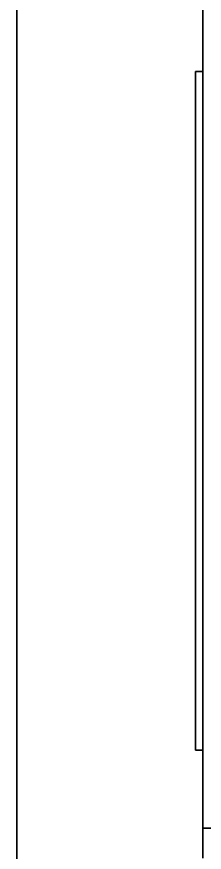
# Model space of a CAD drawing. Extents: x 386 to 1062, y 188 to 634.
# Drawn here: x 587.83 to 590.35, y 414.58 to 425.79 of the extents above; entities that cross this region are included whole.
import ezdxf

# ---------------------------------------------------------------- set-up
doc = ezdxf.new("R2010")
doc.units = 0

msp = doc.modelspace()

# ---------------------------------------------------------------- linework, layer by layer
at = {"color": 7, "lineweight": 35, "ltscale": 0.24871}
msp.add_line((590.33, 435), (590.33, 425.052), dxfattribs=at)
at = {"color": 7, "lineweight": 35}
msp.add_line((587.83, 404.15), (587.83, 426.65), dxfattribs=at)
at = {"color": 7, "lineweight": 35, "ltscale": 0.03996}
msp.add_line((590.33, 426.65), (590.33, 425.052), dxfattribs=at)
at = {"color": 7, "lineweight": 35, "ltscale": 0.22758}
for p, q in [((590.23, 415.948), (590.23, 425.052)), ((590.33, 425.052), (590.33, 415.948))]:
    msp.add_line(p, q, dxfattribs=at)
at = {"color": 7, "lineweight": 35, "ltscale": 0.002499}
for p, q in [((590.23, 425.052), (590.33, 425.052)), ((590.23, 415.948), (590.33, 415.948))]:
    msp.add_line(p, q, dxfattribs=at)
at = {"color": 7, "lineweight": 35, "ltscale": 0.02621}
msp.add_line((590.33, 415.948), (590.33, 414.9), dxfattribs=at)
at = {"color": 7, "lineweight": 35, "ltscale": 0.03621}
msp.add_line((590.33, 415.948), (590.33, 414.5), dxfattribs=at)
at = {"color": 7, "lineweight": 35, "ltscale": 0.008749}
msp.add_line((590.33, 414.9), (590.33, 414.55), dxfattribs=at)
at = {"color": 7, "lineweight": 35, "ltscale": 0.020125}
msp.add_line((590.33, 414.9), (591.135, 414.9), dxfattribs=at)

doc.saveas('drawing.dxf')
